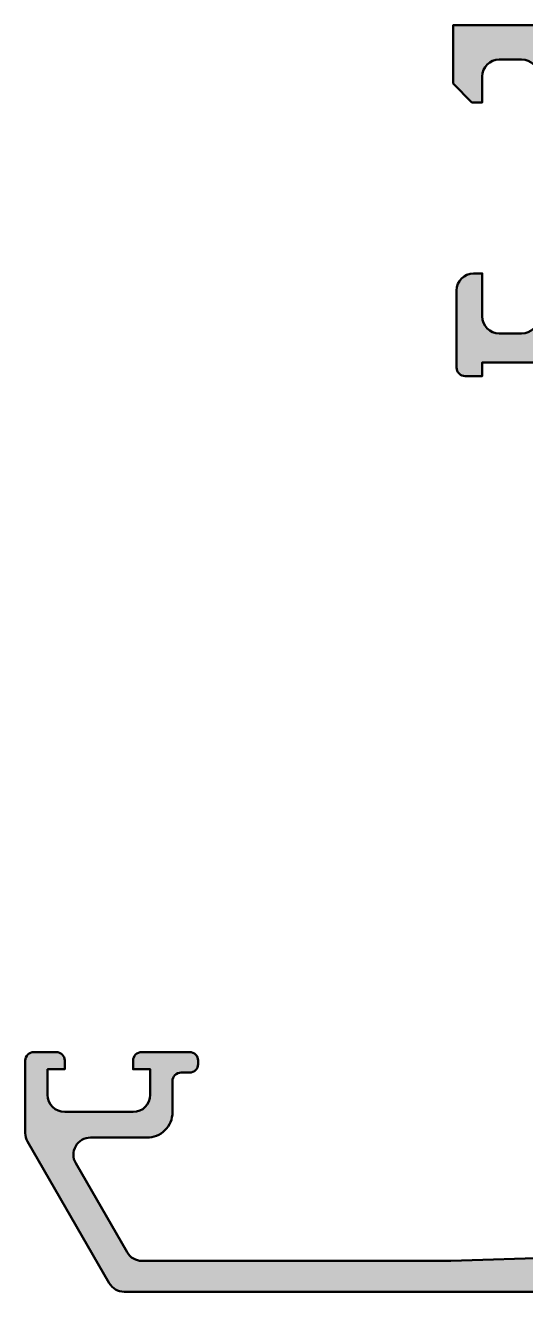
# Model space of a CAD drawing. Extents: x 0 to 76, y 0 to 74.
# Drawn here: x 0 to 29.2, y 0 to 74 of the extents above; entities that cross this region are included whole.
import ezdxf

# ---------------------------------------------------------------- set-up
doc = ezdxf.new("R2010")
doc.units = 0
doc.layers.add('0S-Alu contour', color=7, linetype='Continuous', lineweight=50)
doc.layers.add('0S-Alu hatch', color=252, linetype='Continuous', lineweight=25)

# ---------------------------------------------------------------- blocks, each defined once
blk = doc.blocks.new('345280__19BB6B39_E762_4B49_B0C9_8B85AB5BA96F_')
at = {"layer": '0S-Alu hatch'}
h = blk.add_hatch(color=256, dxfattribs=at)
edge = h.paths.add_edge_path()
edge.add_line((25.00003702664402, 70.59996795654297), (26.10001261258152, 69.49999237060547))
edge.add_line((26.10001261258152, 69.49999237060547), (26.69998819851902, 69.49999237060547))
edge.add_line((26.69998819851902, 69.49999237060547), (26.69998819851902, 71.00045013427734))
edge.add_ellipse((27.70007459779457, 71.00035610491898), major_axis=(-1.000086403695934, 0), ratio=1, start_angle=270.00494988616003, end_angle=359.99461298015063, ccw=False)
edge.add_line((27.69998819851902, 72.00044250488281), (29.00003702664402, 72.00044250488281))
edge.add_ellipse((28.9999822179558, 71.00038769658364), major_axis=(-1.000054809801082, 0), ratio=1, start_angle=180.002703004082, end_angle=269.99685986559297, ccw=False)
edge.add_line((30.00003702664402, 71.00043487549026), (30.00003702664402, 65))
edge.add_ellipse((29.47519768632566, 64.5), major_axis=(-0.7248836686985065, 0), ratio=1, start_angle=136.3884232636864, end_angle=223.6115767363136, ccw=False)
edge.add_line((30.00003702664402, 64), (30.00003702664402, 57.00000000000001))
edge.add_ellipse((28.99997822891506, 57.00005879772896), major_axis=(-1.000058799457446, 0), ratio=1, start_angle=90.00336866364103, end_angle=179.996631336242, ccw=False)
edge.add_line((29.00003702664402, 56), (27.69998819851901, 56))
edge.add_ellipse((27.70007566908796, 57.00008747056894), major_axis=(-1.000087474394158, 0), ratio=1, start_angle=0.005011256110094564, end_angle=89.99498874391782, ccw=False)
edge.add_line((26.69998819851902, 56.9999999999995), (26.69998819851902, 59.5))
edge.add_line((26.69998819851902, 59.5), (26.19998819851902, 59.5))
edge.add_arc((26.20007566908796, 58.49991252943105), 1.000087474394161, 90.00501125608201, 179.9949887438899)
edge.add_line((25.19998819851902, 58.5000000000005), (25.20004923367527, 54))
edge.add_arc((25.70001849305462, 53.99997688836302), 0.4999692599135316, 179.9973514386468, 270.0035228322321)
edge.add_line((25.70004923367527, 53.50000762939453), (26.70004923367527, 53.5))
edge.add_line((26.70004923367527, 53.5), (26.70004923367526, 54.29999542236328))
edge.add_line((26.70004923367526, 54.29999542236328), (29.69964429128515, 54.29999542236328))
edge.add_ellipse((29.69983242193394, 53.99980727042905), major_axis=(-0.3001882108858259, 0), ratio=1, start_angle=180.0000112296391, end_angle=270.0359077821423, ccw=False)
edge.add_ellipse((29.92118390926626, 53.73228653202844), major_axis=(-0.2788953315032306, 0), ratio=1, start_angle=178.8354297456089, end_angle=253.5800809117861, ccw=False)
edge.add_line((30.2000216328198, 53.72661821148591), (30.2000216328198, 53.27302421148591))
edge.add_ellipse((29.92115353717665, 53.26736355200884), major_axis=(-0.278925541737133, 0), ratio=1, start_angle=106.42459455535291, end_angle=181.1628700728897, ccw=False)
edge.add_line((30.00002063281981, 52.99982021148591), (30.0000206328198, 51.11980921147739))
edge.add_arc((30.3000206328198, 51.1198092114774), 0.2999999999999971, 180, 270.0000000000007)
edge.add_line((30.3000206328198, 50.8198092114774), (31.27999495186259, 50.81980921147739))
edge.add_arc((31.27999495186259, 51.1198092114774), 0.3000000000000007, 269.9999999999993, 360)
edge.add_line((31.57999495186259, 51.1198092114774), (31.57999495186258, 53.87998474121094))
edge.add_ellipse((31.69999495186259, 53.87998474121094), major_axis=(-0.1200000000000045, 0), ratio=1, start_angle=270.0000000000017, end_angle=360, ccw=False)
edge.add_line((31.69999495186259, 53.99998474121094), (35.99997599148776, 53.99998474121093))
edge.add_ellipse((35.99998887374144, 53.49999762360296), major_axis=(-0.4999871177739289, 0), ratio=1, start_angle=179.9993980350858, end_angle=270.0014762355673, ccw=False)
edge.add_line((36.49997599148777, 53.49999237060345), (36.49997599148777, 52.79998779296875))
edge.add_line((36.49997599148777, 52.79998779296875), (35.12136388902045, 50.41215374551814))
edge.add_arc((35.24174151898145, 50.34265391670562), 0.139000000000003, 150.0000814796193, 274.1947585652813)
edge.add_arc((34.91135300125407, 54.84733126901118), 4.655777016969156, 274.1947585652781, 295.5709617362495)
edge.add_ellipse((37.99999125027683, 48.39245261149503), major_axis=(-2.499999999999978, 0), ratio=1, start_angle=244.4290382637506, end_angle=295.57096173624944, ccw=False)
edge.add_arc((41.08862949929959, 54.8473312690112), 4.65577701696918, 244.4290382637506, 265.8052414347219)
edge.add_arc((40.7582409815722, 50.34265391670562), 0.1390000000000036, 265.8052414347217, 389.9999185203833)
edge.add_line((40.8786186115332, 50.41215374551815), (39.50000650906589, 52.79998779296875))
edge.add_line((39.50000650906589, 52.79998779296875), (39.50000650906589, 53.49999237060547))
edge.add_ellipse((39.99998344574957, 53.50000780482098), major_axis=(-0.4999769369218991, 0), ratio=1, start_angle=-90.002642983285, end_angle=0.0017687124012013555, ccw=False)
edge.add_line((40.00000650906588, 53.99998474121093), (44.29992640744583, 53.9999921970816))
edge.add_ellipse((44.29992661552053, 53.87999219708178), major_axis=(-0.1199999999999931, 0), ratio=1, start_angle=180, end_angle=270.00009934834884, ccw=False)
edge.add_line((44.41992661552052, 53.87999219708177), (44.41992661552052, 51.11980940966798))
edge.add_arc((44.71992661552053, 51.11980940966798), 0.3000000000000114, 180, 270)
edge.add_line((44.71992661552053, 50.81980940966797), (45.69990093456331, 50.81980940966797))
edge.add_arc((45.69990093456331, 51.11980940966798), 0.3000000000000025, 270, 360)
edge.add_line((45.99990093456331, 51.11980940966798), (45.99990093456331, 52.99982040967648))
edge.add_ellipse((46.07876803020649, 53.26736375019943), major_axis=(-0.2789255417371599, 0), ratio=1, start_angle=-1.1628700728853119, end_angle=73.57540544464422, ccw=False)
edge.add_line((45.79989993456331, 53.27302440967648), (45.79989993456331, 53.72661840967648))
edge.add_ellipse((46.07873738110633, 53.73228681767485), major_axis=(-0.2788950563274093, 0), ratio=1, start_angle=-73.58012358050757, end_angle=1.16458937409692, ccw=False)
edge.add_ellipse((46.30008894725863, 53.99980740966795), major_axis=(-0.3001880126953296, 0), ratio=1, start_angle=270, end_angle=360, ccw=False)
edge.add_line((46.30008894725863, 54.29999542236328), (49.29996378445651, 54.29999542236328))
edge.add_line((49.29996378445651, 54.29999542236328), (49.29996378445651, 53.5))
edge.add_line((49.29996378445651, 53.5), (50.29996378445652, 53.50000762939453))
edge.add_arc((50.29999452507717, 53.999976888363), 0.499969259913525, 269.9964771677667, 360.0026485613531)
edge.add_line((50.79996378445652, 54.00000000000003), (50.80002481961276, 58.5))
edge.add_arc((49.79993734904383, 58.49991252943105), 1.000087474394158, 0.0050112561101264, 89.99498874391819)
edge.add_line((49.80002481961276, 59.5), (49.30002481961277, 59.5))
edge.add_line((49.30002481961277, 59.5), (49.30002481961277, 57))
edge.add_ellipse((48.29993734904381, 57.00008747056894), major_axis=(-1.000087474394165, 0), ratio=1, start_angle=90.00501125608258, end_angle=179.99498874389, ccw=False)
edge.add_line((48.30002481961277, 56), (46.99997599148777, 56))
edge.add_ellipse((47.00003478921675, 57.00005879772898), major_axis=(-1.000058799457467, 0), ratio=1, start_angle=0.0033686637580103707, end_angle=89.9966313363584, ccw=False)
edge.add_line((45.99997599148776, 56.99999999999796), (45.99997599148776, 64))
edge.add_ellipse((46.52481533180611, 64.5), major_axis=(-0.7248836686985038, 0), ratio=1, start_angle=-43.61157673631379, end_angle=43.61157673631379, ccw=False)
edge.add_line((45.99997599148776, 65), (45.99997599148776, 71.00043487548828))
edge.add_ellipse((47.00003080017601, 71.00038769658362), major_axis=(-1.000054809801103, 0), ratio=1, start_angle=270.0031401344082, end_angle=359.997296995918, ccw=False)
edge.add_line((46.99997599148776, 72.00044250488281), (48.30002481961276, 72.00044250488281))
edge.add_ellipse((48.29993842033722, 71.00035610491898), major_axis=(-1.000086403695928, 0), ratio=1, start_angle=180.0053870199847, end_angle=269.99505011384053, ccw=False)
edge.add_line((49.30002481961277, 71.00045013427822), (49.30002481961277, 69.49999237060547))
edge.add_line((49.30002481961277, 69.49999237060547), (49.90000040555027, 69.49999237060547))
edge.add_line((49.90000040555027, 69.49999237060547), (50.99997599148776, 70.59996795654297))
edge.add_line((50.99997599148776, 70.59996795654297), (50.99997599148776, 74))
edge.add_line((50.99997599148776, 74), (25.00003702664402, 74))
edge.add_line((25.00003702664402, 74), (25.00003702664402, 70.59996795654297))
edge = h.paths.add_edge_path()
edge.add_ellipse((32.00002450872256, 71.89999115561676), major_axis=(-0.5000027408751199, 0), ratio=1, start_angle=270.0003140785697, end_angle=359.99968592151924, ccw=False)
edge.add_line((32.00002176785496, 72.39999389648438), (43.99999125027682, 72.39999389648438))
edge.add_ellipse((43.99998850940922, 71.89999115561677), major_axis=(-0.5000027408751181, 0), ratio=1, start_angle=180.0003140784808, end_angle=269.99968592142943, ccw=False)
edge.add_line((44.49999125027683, 71.89999389648438), (44.49999125027683, 56.19999694824297))
edge.add_ellipse((43.99998850940923, 56.19999968910979), major_axis=(-0.5000027408751163, 0), ratio=1, start_angle=90.00031407857063, end_angle=179.9996859215194, ccw=False)
edge.add_line((43.99999125027683, 55.69999694824218), (32.00002176785496, 55.69999694824218))
edge.add_ellipse((32.00002450872256, 56.19999968910979), major_axis=(-0.5000027408751163, 0), ratio=1, start_angle=0.00031407848081244083, end_angle=89.99968592143023, ccw=False)
edge.add_line((31.50002176785496, 56.19999694824219), (31.50002176785495, 71.89999389648358))
at = {"layer": '0S-Alu contour', "color": 7}
for points in [[(49.30002481961277, 71.00045013427822), (49.30002481961277, 69.49999237060547), (49.90000040555027, 69.49999237060547), (50.99997599148776, 70.59996795654297), (50.99997599148776, 74), (25.00003702664402, 74), (25.00003702664402, 70.59996795654297)], [(27.69998819851902, 72.00044250488281), (29.00003702664402, 72.00044250488281)], [(31.50002176785496, 56.19999694824219), (31.50002176785495, 71.89999389648358)], [(32.00002176785496, 72.39999389648438), (43.99999125027682, 72.39999389648438)], [(44.49999125027683, 71.89999389648438), (44.49999125027683, 56.19999694824297)], [(46.99997599148776, 72.00044250488281), (48.30002481961276, 72.00044250488281)], [(25.00003702664402, 70.59996795654297), (26.10001261258152, 69.49999237060547), (26.69998819851902, 69.49999237060547), (26.69998819851902, 71.00045013427734)], [(30.00003702664402, 71.00043487549026), (30.00003702664402, 65)], [(45.99997599148776, 65), (45.99997599148776, 71.00043487548828)], [(30.00003702664402, 64), (30.00003702664402, 57.00000000000001)], [(45.99997599148776, 56.99999999999796), (45.99997599148776, 64)], [(26.69998819851902, 56.9999999999995), (26.69998819851902, 59.5), (26.19998819851902, 59.5)], [(49.80002481961276, 59.5), (49.30002481961277, 59.5), (49.30002481961277, 57)], [(25.19998819851902, 58.5000000000005), (25.20004923367527, 54)], [(50.79996378445652, 54.00000000000003), (50.80002481961276, 58.5)], [(29.00003702664402, 56), (27.69998819851901, 56)], [(43.99999125027683, 55.69999694824218), (32.00002176785496, 55.69999694824218)], [(48.30002481961277, 56), (46.99997599148777, 56)], [(25.70004923367527, 53.50000762939453), (26.70004923367527, 53.5), (26.70004923367526, 54.29999542236328), (29.69964429128515, 54.29999542236328)], [(46.30008894725863, 54.29999542236328), (49.29996378445651, 54.29999542236328), (49.29996378445651, 53.5), (50.29996378445652, 53.50000762939453)], [(30.2000216328198, 53.72661821148591), (30.2000216328198, 53.27302421148591)], [(31.57999495186259, 51.1198092114774), (31.57999495186258, 53.87998474121094)], [(31.69999495186259, 53.99998474121094), (35.99997599148776, 53.99998474121093)], [(36.49997599148777, 53.49999237060345), (36.49997599148777, 52.79998779296875), (35.12136388902045, 50.41215374551814)], [(40.8786186115332, 50.41215374551815), (39.50000650906589, 52.79998779296875), (39.50000650906589, 53.49999237060547)], [(40.00000650906588, 53.99998474121093), (44.29992640744583, 53.9999921970816)], [(44.41992661552052, 53.87999219708177), (44.41992661552052, 51.11980940966798)], [(45.79989993456331, 53.27302440967648), (45.79989993456331, 53.72661840967648)], [(30.00002063281981, 52.99982021148591), (30.0000206328198, 51.11980921147739)], [(45.99990093456331, 51.11980940966798), (45.99990093456331, 52.99982040967648)], [(30.3000206328198, 50.8198092114774), (31.27999495186259, 50.81980921147739)], [(44.71992661552053, 50.81980940966797), (45.69990093456331, 50.81980940966797)]]:
    blk.add_lwpolyline(points, dxfattribs=at)
at = {"layer": '0S-Alu contour', "color": 7, "extrusion": (0, 0, -1)}
for centre, radius, start, end in [((-27.70007459779457, 71.00035610491898), 1.000086403695934, 0.0053870198493499, 89.99505011383995), ((-28.9999822179558, 71.00038769658364), 1.000054809801082, 90.00314013440703, 179.997296995918), ((-32.00002450872256, 71.89999115561676), 0.5000027408751199, 0.0003140784807261, 89.99968592143028), ((-43.99998850940922, 71.89999115561677), 0.5000027408751181, 90.00031407857054, 179.9996859215192), ((-47.00003080017601, 71.00038769658362), 1.000054809801103, 0.0027030040819815, 89.99685986559176), ((-48.29993842033722, 71.00035610491898), 1.000086403695928, 90.00494988615947, 179.9946129800153), ((-29.47519768632566, 64.5), 0.7248836686985065, 136.3884232636864, 223.6115767363136), ((-46.52481533180611, 64.5), 0.7248836686985038, 316.3884232636862, 43.61157673631377), ((-27.70007566908796, 57.00008747056894), 1.000087474394158, 270.0050112560822, 359.9949887438899), ((-28.99997822891506, 57.00005879772896), 1.000058799457446, 180.003368663758, 269.996631336359), ((-47.00003478921675, 57.00005879772898), 1.000058799457467, 270.0033686636416, 359.996631336242), ((-48.29993734904381, 57.00008747056894), 1.000087474394165, 180.0050112561101, 269.9949887439174), ((-32.00002450872256, 56.19999968910979), 0.5000027408751163, 270.0003140785698, 359.9996859215192), ((-43.99998850940923, 56.19999968910979), 0.5000027408751163, 180.0003140784807, 269.9996859214294), ((-29.69983242193394, 53.99980727042905), 0.3001882108858259, 89.96409221785768, 179.9999887703609), ((-46.30008894725863, 53.99980740966795), 0.3001880126953296, 0, 90), ((-29.92118390926626, 53.73228653202844), 0.2788953315032306, 106.4199190882139, 181.1645702543912), ((-31.69999495186259, 53.87998474121094), 0.1200000000000045, 0, 89.99999999999831), ((-35.99998887374144, 53.49999762360296), 0.499987117773929, 89.9985237644327, 180.0006019649143), ((-39.99998344574957, 53.50000780482098), 0.4999769369218991, 359.9982312875988, 90.00264298328501), ((-44.29992661552053, 53.87999219708178), 0.1199999999999931, 89.99990065165116, 180), ((-46.07873738110633, 53.73228681767485), 0.2788950563274093, 358.8354106259031, 73.5801235805076), ((-29.92115353717665, 53.26736355200884), 0.2789255417371331, 178.8371299271103, 253.5754054446471), ((-46.07876803020649, 53.26736375019943), 0.2789255417371599, 286.4245945553559, 1.162870072885284), ((-37.99999125027683, 48.39245261149503), 2.499999999999978, 64.42903826375057, 115.5709617362494)]:
    blk.add_arc(centre, radius, start, end, dxfattribs=at)
at = {"layer": '0S-Alu contour', "color": 7}
for centre, radius, start, end in [((26.20007566908796, 58.49991252943105), 1.000087474394161, 90.00501125608201, 179.9949887438899), ((49.79993734904383, 58.49991252943105), 1.000087474394158, 0.0050112561101264, 89.99498874391819), ((25.70001849305462, 53.99997688836302), 0.4999692599135316, 179.9973514386468, 270.0035228322321), ((50.29999452507717, 53.999976888363), 0.499969259913525, 269.9964771677667, 0.0026485613531484), ((30.3000206328198, 51.1198092114774), 0.2999999999999971, 180, 270.0000000000007), ((31.27999495186259, 51.1198092114774), 0.3000000000000007, 269.9999999999993, 0), ((44.71992661552053, 51.11980940966798), 0.3000000000000114, 180, 270), ((45.69990093456331, 51.11980940966798), 0.3000000000000025, 270, 0), ((35.24174151898145, 50.34265391670562), 0.139000000000003, 150.0000814796193, 274.1947585652813), ((34.91135300125407, 54.84733126901118), 4.655777016969156, 274.1947585652781, 295.5709617362495), ((41.08862949929959, 54.8473312690112), 4.65577701696918, 244.4290382637506, 265.8052414347219), ((40.7582409815722, 50.34265391670562), 0.1390000000000036, 265.8052414347217, 29.99991852038329)]:
    blk.add_arc(centre, radius, start, end, dxfattribs=at)
blk = doc.blocks.new('398340__33F13B08_562F_4560_BBE7_A85EE364F706_')
at = {"layer": '0S-Alu hatch'}
h = blk.add_hatch(color=256, dxfattribs=at)
edge = h.paths.add_edge_path()
edge.add_arc((30.49994726659927, 15.00001581445781), 0.5000158147079001, 180.0018121461791, 269.9981878539248)
edge.add_line((30.49993145214131, 14.5), (31.49993145214125, 14.50001525878929))
edge.add_ellipse((31.49991563676586, 13.9999994436637), major_axis=(-0.5000158153757078, 0), ratio=1, start_angle=180.0000637535141, end_angle=269.99818774879907, ccw=False)
edge.add_line((31.99993145214126, 13.99999999999989), (31.99993145208464, 2.997451782227813))
edge.add_ellipse((30.99992090243015, 2.997467701649294), major_axis=(-1.000010549781206, 0), ratio=1, start_angle=94.08683987232729, end_angle=179.9990878939899, ccw=False)
edge.add_line((31.07118999700674, 2.000000000000795), (24.86503446340777, 1.799996458118584))
edge.add_line((24.86503446340777, 1.799996458118584), (6.812759073612198, 1.80000331500878))
edge.add_ellipse((6.812759453447353, 2.800003315008784), major_axis=(-1.000000000000076, 0), ratio=1, start_angle=30.000000000005286, end_angle=89.99997823704882, ccw=False)
edge.add_line((5.946734049662893, 2.300003315008666), (2.944494040800293, 7.500035546874528))
edge.add_ellipse((3.810519444584716, 8.00003554687446), major_axis=(-0.9999999999999529, 0), ratio=1, start_angle=-90.00000000000313, end_angle=29.9999999999971, ccw=False)
edge.add_line((3.81051944458477, 9.000035546874415), (7.099997656249172, 9.000035546874528))
edge.add_arc((7.113485404161604, 10.48658897996146), 1.48661462012396, 269.4801600747263, 359.8977336858191)
edge.add_line((8.600097656249943, 10.48393554687482), (8.599997656249514, 12.3000976562497))
edge.add_ellipse((9.09994882812478, 12.30009765624939), major_axis=(-0.4999511718752672, 0), ratio=1, start_angle=269.99999999997067, end_angle=360, ccw=False)
edge.add_line((9.099948828125036, 12.80004882812466), (9.60003709393169, 12.80004882812454))
edge.add_arc((9.600037093931235, 13.30004882812443), 0.4999999999998864, 270.0000000000521, 360)
edge.add_line((10.10003709393112, 13.30004882812488), (10.1000370939314, 13.50004882812482))
edge.add_arc((9.600037093931661, 13.50004882812462), 0.4999999999997442, 0, 90.00000000000978)
edge.add_line((9.600037093931576, 14.00004882812436), (6.800048828125113, 14.0000488281247))
edge.add_arc((6.800048828124971, 13.50004882812433), 0.5000000000003695, 89.99999999998371, 180)
edge.add_line((6.300048828124602, 13.50004882812433), (6.300048828124658, 13.00004882812459))
edge.add_line((6.300048828124658, 13.00004882812459), (7.300048828124602, 13.00004882812436))
edge.add_line((7.300048828124602, 13.00004882812436), (7.300048828124886, 11.5000488281247))
edge.add_ellipse((6.300048828124531, 11.50004882812483), major_axis=(-1.000000000000355, 0), ratio=1, start_angle=90.0000000000008, end_angle=180, ccw=False)
edge.add_line((6.300048828124545, 10.50004882812447), (2.300048828124545, 10.50004882812447))
edge.add_ellipse((2.300048828124745, 11.50004882812422), major_axis=(-0.9999999999997459, 0), ratio=1, start_angle=0, end_angle=89.99999999998857, ccw=False)
edge.add_line((1.300048828125, 11.50004882812422), (1.300048828124772, 13.00004882812425))
edge.add_line((1.300048828124772, 13.00004882812425), (2.300048828124658, 13.00004882812447))
edge.add_line((2.300048828124658, 13.00004882812447), (2.300048828124943, 13.5000488281247))
edge.add_arc((1.800048828125056, 13.50004882812448), 0.4999999999998864, 0, 89.99999999999349)
edge.add_line((1.800048828125113, 14.00004882812436), (0.5000488281247045, 14.00004882812425))
edge.add_arc((0.500048828124534, 13.49999999999977), 0.5000488281244772, 89.99999999998047, 180)
edge.add_line((5.68e-14, 13.49999999999977), (0, 9.267998020555522))
edge.add_arc((0.9999999999997625, 9.267998020555506), 0.9999999999997623, 180, 209.9999999999993)
edge.add_line((0.1339745962155235, 8.767998020555638), (4.90750547904264, 0.5))
edge.add_arc((5.773530882827043, 0.999999999999938), 0.999999999999938, 209.999999999998, 269.9999999999977)
edge.add_line((5.773530882827003, 0), (70.2263015038778, 0))
edge.add_arc((70.2263015038776, 0.9999999999998717), 0.9999999999998749, 270.0000000000122, 330.0000000000119)
edge.add_line((71.09232690766201, 0.5000000000001139), (75.86585779048912, 8.767998020555522))
edge.add_arc((74.99983238670448, 9.267998020555668), 1.000000000000227, 329.999999999998, 360)
edge.add_line((75.99983238670472, 9.267998020555638), (75.9998323867047, 13.49999999999988))
edge.add_arc((75.49978355858019, 13.49999999999997), 0.5000488281245055, 0, 90.0000000000228)
edge.add_line((75.49978355857999, 14.00004882812448), (74.19978355857955, 14.00004882812436))
edge.add_arc((74.19978355857965, 13.5000488281244), 0.4999999999999574, 90.00000000001138, 180)
edge.add_line((73.6997835585797, 13.5000488281244), (73.69978355858007, 13.00004882812459))
edge.add_line((73.69978355858007, 13.00004882812459), (74.69978355857998, 13.00004882812425))
edge.add_line((74.69978355857998, 13.00004882812425), (74.69978355857975, 11.50004882812448))
edge.add_ellipse((73.69978355858, 11.50004882812424), major_axis=(-0.9999999999997584, 0), ratio=1, start_angle=90.00000000001057, end_angle=180, ccw=False)
edge.add_line((73.69978355858018, 10.50004882812447), (69.69978355858017, 10.50004882812447))
edge.add_ellipse((69.69978355858008, 11.50004882812472), major_axis=(-1.000000000000243, 0), ratio=1, start_angle=0, end_angle=90.00000000000568, ccw=False)
edge.add_line((68.69978355857984, 11.50004882812472), (68.6997835585802, 13.00004882812447))
edge.add_line((68.6997835585802, 13.00004882812447), (69.69978355858007, 13.00004882812459))
edge.add_line((69.69978355858007, 13.00004882812459), (69.69978355858002, 13.50004882812436))
edge.add_arc((69.19978355857982, 13.50004882812438), 0.5000000000002132, 0, 90.00000000002441)
edge.add_line((69.19978355857961, 14.00004882812459), (66.39979529277323, 14.00004882812425))
edge.add_arc((66.39979529277318, 13.50004882812442), 0.4999999999998295, 89.99999999999349, 180)
edge.add_line((65.89979529277335, 13.50004882812442), (65.89979529277352, 13.30004882812488))
edge.add_arc((66.3997952927734, 13.30004882812443), 0.4999999999998864, 180, 269.9999999999479)
edge.add_line((66.39979529277295, 12.80004882812454), (66.89988355857963, 12.80004882812466))
edge.add_ellipse((66.89988355857977, 12.30009765624927), major_axis=(-0.499951171875388, 0), ratio=1, start_angle=180, end_angle=270.00000000001626, ccw=False)
edge.add_line((67.39983473045515, 12.30009765624948), (67.39973473045472, 10.48393554687493))
edge.add_arc((68.88634698254317, 10.48658897996146), 1.486614620124074, 180.1022663141738, 270.5198399252694)
edge.add_line((68.8998347304555, 9.000035546874415), (72.18931294211987, 9.000035546874528))
edge.add_ellipse((72.1893129421199, 8.000035546874521), major_axis=(-1.000000000000007, 0), ratio=1, start_angle=150.0000000000007, end_angle=270.00000000000165, ccw=False)
edge.add_line((73.05533834590435, 7.500035546874528), (70.05309833704183, 2.300003315008666))
edge.add_ellipse((69.18707293325735, 2.800003315008809), major_axis=(-1.000000000000104, 0), ratio=1, start_angle=90.0000217629522, end_angle=149.9999999999941, ccw=False)
edge.add_line((69.18707331309253, 1.80000331500878), (50.9999009346238, 1.799996406879699))
edge.add_line((50.9999009346238, 1.799996406879699), (44.92864238969801, 2.000000000001136))
edge.add_ellipse((44.99991148427421, 2.997467701649388), major_axis=(-1.000010549780929, 0), ratio=1, start_angle=0.0009121060101051626, end_angle=85.91316012769431, ccw=False)
edge.add_line((43.99990093462, 2.997451782227585), (43.99990093456341, 14))
edge.add_ellipse((44.49988549790663, 14.00001543665678), major_axis=(-0.4999845635815094, 0), ratio=1, start_angle=-90.00176896515478, end_angle=0.0017689652212879992, ccw=False)
edge.add_line((44.49990093456318, 14.5), (45.49990093456336, 14.50001525878906))
edge.add_arc((45.49991637208125, 14.99999982103287), 0.4999845624821299, 269.9982309361359, 360.0000205083468)
edge.add_line((45.99990093456336, 14.99999999999988), (45.99990093456343, 16.50001525878603))
edge.add_ellipse((46.07873738110652, 16.76753585077929), major_axis=(-0.2788950563275814, 0), ratio=1, start_angle=-1.1645893741006716, end_angle=73.5801235805061, ccw=False)
edge.add_line((45.79989993456332, 16.77320425877768), (45.79989993456331, 17.22679825877769))
edge.add_ellipse((46.07876803020648, 17.23245891825475), major_axis=(-0.2789255417371505, 0), ratio=1, start_angle=-73.57540544464513, end_angle=1.1628700728862214, ccw=False)
edge.add_line((45.99990093456331, 17.50000225877769), (45.99990093456331, 19.38001325878618))
edge.add_arc((45.6999009345633, 19.38001325878618), 0.3000000000000114, 0, 90)
edge.add_line((45.6999009345633, 19.6800132587862), (44.71992661552053, 19.6800132587862))
edge.add_arc((44.71992661552053, 19.38001325878619), 0.3000000000000114, 90, 180)
edge.add_line((44.41992661552052, 19.38001325878619), (44.41992661552052, 16.6200152587862))
edge.add_ellipse((44.29992661552062, 16.6200152587862), major_axis=(-0.119999999999898, 0), ratio=1, start_angle=90.00000000000341, end_angle=180, ccw=False)
edge.add_line((44.29992661552063, 16.5000152587863), (39.99990093456326, 16.50001525878633))
edge.add_ellipse((39.99990093456327, 17.0000152587863), major_axis=(-0.4999999999999716, 0), ratio=1, start_angle=0, end_angle=89.9999999999983, ccw=False)
edge.add_line((39.4999009345633, 17.0000152587863), (39.4999009345632, 17.70001525878614))
edge.add_line((39.4999009345632, 17.70001525878614), (40.88139639218567, 20.09283558181392))
edge.add_arc((40.76178114991497, 20.16189547413805), 0.1381197846483245, 330.0000000000142, 455.6225775507676)
edge.add_arc((41.23812417573744, 15.3234063969385), 5.0000000000001, 95.62257755079705, 126.0694239676524)
edge.add_ellipse((37.99991619335256, 19.76907946890612), major_axis=(-0.4999999999998294, 0), ratio=1, start_angle=53.93057603234752, end_angle=126.06942396765251, ccw=False)
edge.add_arc((34.76170821096755, 15.32340639693798), 5.000000000000593, 53.93057603234987, 84.37742244920615)
edge.add_arc((35.23805123678988, 20.16189547413802), 0.1381197846483521, 84.37742244926908, 210.0000000000036)
edge.add_line((35.11843599451918, 20.09283558181383), (36.49993145214144, 17.70001525878623))
edge.add_line((36.49993145214144, 17.70001525878623), (36.49993145214144, 17.00001525878625))
edge.add_ellipse((35.9999314521414, 17.00001525878641), major_axis=(-0.5000000000000427, 0), ratio=1, start_angle=89.9999999999788, end_angle=180, ccw=False)
edge.add_line((35.99993145214121, 16.50001525878636), (31.69990577118419, 16.50001525878622))
edge.add_ellipse((31.69990577118419, 16.62001525878621), major_axis=(-0.1199999999999939, 0), ratio=1, start_angle=0, end_angle=90, ccw=False)
edge.add_line((31.5799057711842, 16.62001525878622), (31.5799057711842, 19.38001325878621))
edge.add_arc((31.27990577118419, 19.38001325878621), 0.3000000000000043, 0, 90.00000000000067)
edge.add_line((31.27990577118419, 19.68001325878622), (30.29993145214141, 19.68001325878622))
edge.add_arc((30.29993145214141, 19.38001325878622), 0.3000000000000078, 90, 180)
edge.add_line((29.99993145214141, 19.38001325878622), (29.99993145214141, 17.5000022587777))
edge.add_ellipse((29.92106435649825, 17.23245891825477), major_axis=(-0.2789255417371388, 0), ratio=1, start_angle=178.8371299271114, end_angle=253.57540544464598, ccw=False)
edge.add_line((30.19993245214141, 17.2267982587777), (30.19993245214141, 16.77320425877771))
edge.add_ellipse((29.92109500559837, 16.76753585077933), major_axis=(-0.2788950563274273, 0), ratio=1, start_angle=106.41987641949191, end_angle=181.1645893740988, ccw=False)
edge.add_line((29.99993145214141, 16.50001525878622), (29.99993145214146, 14.99999999999966))
edge = h.paths.add_edge_path()
edge.add_line((33.6999192451101, 2.300015497207596), (33.6999192451101, 14.30001220703116))
edge.add_ellipse((34.19994592514041, 14.29998552700084), major_axis=(-0.5000266807421027, 0), ratio=1, start_angle=270.0030571431366, end_angle=359.99694285675906, ccw=False)
edge.add_line((34.19991924511009, 14.80001220703116), (41.79991314159451, 14.80001220703116))
edge.add_ellipse((41.79990822677534, 14.30003780915876), major_axis=(-0.4999743978965496, 0), ratio=1, start_angle=179.9970660620503, end_angle=269.9994367743692, ccw=False)
edge.add_line((42.29988262401639, 14.30001220703116), (42.29988262401639, 2.300015497207596))
edge.add_ellipse((41.79990822677533, 2.299989895080003), major_axis=(-0.4999743978965637, 0), ratio=1, start_angle=90.00056322563239, end_angle=180.0029339379498, ccw=False)
edge.add_line((41.79991314159451, 1.800015497207596), (34.19991924511021, 1.800015497207596))
edge.add_ellipse((34.19994592514047, 2.300042177237969), major_axis=(-0.5000266807421596, 0), ratio=1, start_angle=0.0030571432409942645, end_angle=89.99694285686991, ccw=False)
at = {"layer": '0S-Alu contour', "color": 7}
for points in [[(35.11843599451918, 20.09283558181383), (36.49993145214144, 17.70001525878623), (36.49993145214144, 17.00001525878625)], [(39.4999009345633, 17.0000152587863), (39.4999009345632, 17.70001525878614), (40.88139639218567, 20.09283558181392)], [(29.99993145214141, 19.38001325878622), (29.99993145214141, 17.5000022587777)], [(31.27990577118419, 19.68001325878622), (30.29993145214141, 19.68001325878622)], [(31.5799057711842, 16.62001525878622), (31.5799057711842, 19.38001325878621)], [(44.41992661552052, 19.38001325878619), (44.41992661552052, 16.6200152587862)], [(45.6999009345633, 19.6800132587862), (44.71992661552053, 19.6800132587862)], [(45.99990093456331, 17.50000225877769), (45.99990093456331, 19.38001325878618)], [(30.19993245214141, 17.2267982587777), (30.19993245214141, 16.77320425877771)], [(45.79989993456332, 16.77320425877768), (45.79989993456331, 17.22679825877769)], [(29.99993145214141, 16.50001525878622), (29.99993145214146, 14.99999999999966)], [(35.99993145214121, 16.50001525878636), (31.69990577118419, 16.50001525878622)], [(44.29992661552063, 16.5000152587863), (39.99990093456326, 16.50001525878633)], [(45.99990093456336, 14.99999999999988), (45.99990093456343, 16.50001525878603)], [(30.49993145214131, 14.5), (31.49993145214125, 14.50001525878929)], [(33.6999192451101, 2.300015497207596), (33.6999192451101, 14.30001220703116)], [(34.19991924511009, 14.80001220703116), (41.79991314159451, 14.80001220703116)], [(42.29988262401639, 14.30001220703116), (42.29988262401639, 2.300015497207596)], [(44.49990093456318, 14.5), (45.49990093456336, 14.50001525878906)], [(5.68e-14, 13.49999999999977), (0, 9.267998020555522)], [(1.800048828125113, 14.00004882812436), (0.5000488281247045, 14.00004882812425)], [(1.300048828125, 11.50004882812422), (1.300048828124772, 13.00004882812425), (2.300048828124658, 13.00004882812447), (2.300048828124943, 13.5000488281247)], [(6.300048828124602, 13.50004882812433), (6.300048828124658, 13.00004882812459), (7.300048828124602, 13.00004882812436), (7.300048828124886, 11.5000488281247)], [(9.600037093931576, 14.00004882812436), (6.800048828125113, 14.0000488281247)], [(10.10003709393112, 13.30004882812488), (10.1000370939314, 13.50004882812482)], [(31.99993145214126, 13.99999999999989), (31.99993145208464, 2.997451782227813)], [(43.99990093462, 2.997451782227585), (43.99990093456341, 14)], [(65.89979529277335, 13.50004882812442), (65.89979529277352, 13.30004882812488)], [(69.19978355857961, 14.00004882812459), (66.39979529277323, 14.00004882812425)], [(68.69978355857984, 11.50004882812472), (68.6997835585802, 13.00004882812447), (69.69978355858007, 13.00004882812459), (69.69978355858002, 13.50004882812436)], [(73.6997835585797, 13.5000488281244), (73.69978355858007, 13.00004882812459), (74.69978355857998, 13.00004882812425), (74.69978355857975, 11.50004882812448)], [(75.49978355857999, 14.00004882812448), (74.19978355857955, 14.00004882812436)], [(75.99983238670472, 9.267998020555638), (75.9998323867047, 13.49999999999988)], [(9.099948828125036, 12.80004882812466), (9.60003709393169, 12.80004882812454)], [(66.39979529277295, 12.80004882812454), (66.89988355857963, 12.80004882812466)], [(8.600097656249943, 10.48393554687482), (8.599997656249514, 12.3000976562497)], [(67.39983473045515, 12.30009765624948), (67.39973473045472, 10.48393554687493)], [(6.300048828124545, 10.50004882812447), (2.300048828124545, 10.50004882812447)], [(73.69978355858018, 10.50004882812447), (69.69978355858017, 10.50004882812447)], [(3.81051944458477, 9.000035546874415), (7.099997656249172, 9.000035546874528)], [(68.8998347304555, 9.000035546874415), (72.18931294211987, 9.000035546874528)], [(0.1339745962155235, 8.767998020555638), (4.90750547904264, 0.5)], [(71.09232690766201, 0.5000000000001139), (75.86585779048912, 8.767998020555522)], [(5.946734049662893, 2.300003315008666), (2.944494040800293, 7.500035546874528)], [(73.05533834590435, 7.500035546874528), (70.05309833704183, 2.300003315008666)], [(31.07118999700674, 2.000000000000795), (24.86503446340777, 1.799996458118584), (6.812759073612198, 1.80000331500878)], [(41.79991314159451, 1.800015497207596), (34.19991924511021, 1.800015497207596)], [(69.18707331309253, 1.80000331500878), (50.9999009346238, 1.799996406879699), (44.92864238969801, 2.000000000001136)], [(5.773530882827003, 0), (70.2263015038778, 0)]]:
    blk.add_lwpolyline(points, dxfattribs=at)
for centre, radius, start, end in [((35.23805123678988, 20.16189547413802), 0.1381197846483521, 84.37742244926908, 210.0000000000036), ((34.76170821096755, 15.32340639693798), 5.000000000000593, 53.93057603234987, 84.37742244920615), ((41.23812417573744, 15.3234063969385), 5.0000000000001, 95.62257755079705, 126.0694239676524), ((40.76178114991497, 20.16189547413805), 0.1381197846483245, 330.0000000000142, 95.62257755076757), ((30.29993145214141, 19.38001325878622), 0.3000000000000078, 90, 180), ((31.27990577118419, 19.38001325878621), 0.3000000000000043, 0, 90.00000000000067), ((44.71992661552053, 19.38001325878619), 0.3000000000000114, 90, 180), ((45.6999009345633, 19.38001325878618), 0.3000000000000114, 0, 90), ((30.49994726659927, 15.00001581445781), 0.5000158147079001, 180.0018121461791, 269.9981878539248), ((45.49991637208125, 14.99999982103287), 0.4999845624821299, 269.9982309361359, 2.05083467477e-05), ((0.500048828124534, 13.49999999999977), 0.5000488281244772, 89.99999999998047, 180), ((1.800048828125056, 13.50004882812448), 0.4999999999998864, 0, 89.99999999999349), ((6.800048828124971, 13.50004882812433), 0.5000000000003695, 89.99999999998371, 180), ((9.600037093931661, 13.50004882812462), 0.4999999999997442, 0, 90.00000000000978), ((66.39979529277318, 13.50004882812442), 0.4999999999998295, 89.99999999999349, 180), ((69.19978355857982, 13.50004882812438), 0.5000000000002132, 0, 90.00000000002441), ((74.19978355857965, 13.5000488281244), 0.4999999999999574, 90.00000000001138, 180), ((75.49978355858019, 13.49999999999997), 0.5000488281245055, 0, 90.0000000000228), ((9.600037093931235, 13.30004882812443), 0.4999999999998864, 270.0000000000521, 0), ((66.3997952927734, 13.30004882812443), 0.4999999999998864, 180, 269.9999999999479), ((7.113485404161604, 10.48658897996146), 1.48661462012396, 269.4801600747263, 359.8977336858191), ((68.88634698254317, 10.48658897996146), 1.486614620124074, 180.1022663141738, 270.5198399252694), ((0.9999999999997625, 9.267998020555506), 0.9999999999997623, 180, 209.9999999999993), ((74.99983238670448, 9.267998020555668), 1.000000000000227, 329.999999999998, 0), ((5.773530882827043, 0.999999999999938), 0.999999999999938, 209.999999999998, 269.9999999999977), ((70.2263015038776, 0.9999999999998717), 0.9999999999998749, 270.0000000000122, 330.0000000000119)]:
    blk.add_arc(centre, radius, start, end, dxfattribs=at)
at = {"layer": '0S-Alu contour', "color": 7, "extrusion": (0, 0, -1)}
for centre, radius, start, end in [((-37.99991619335256, 19.76907946890612), 0.4999999999998294, 233.9305760323475, 306.0694239676525), ((-29.92106435649825, 17.23245891825477), 0.2789255417371388, 106.424594555354, 181.1628700728887), ((-46.07876803020648, 17.23245891825475), 0.2789255417371505, 358.8371299271138, 73.57540544464514), ((-29.92109500559837, 16.76753585077933), 0.2788950563274273, 178.8354106259012, 253.5801235805081), ((-31.69990577118419, 16.62001525878621), 0.1199999999999939, 270, 0), ((-35.9999314521414, 17.00001525878641), 0.5000000000000427, 180, 270.0000000000212), ((-39.99990093456327, 17.0000152587863), 0.4999999999999716, 270.0000000000017, 0), ((-44.29992661552062, 16.6200152587862), 0.119999999999898, 180, 269.9999999999966), ((-46.07873738110652, 16.76753585077929), 0.2788950563275814, 286.4198764194939, 1.16458937410068), ((-31.49991563676586, 13.9999994436637), 0.5000158153757078, 90.00181225120095, 179.9999362464859), ((-34.19994592514041, 14.29998552700084), 0.5000266807421027, 0.0030571432409504, 89.99694285686341), ((-41.79990822677534, 14.30003780915876), 0.4999743978965496, 90.00056322563078, 180.0029339379498), ((-44.49988549790663, 14.00001543665678), 0.4999845635815094, 359.9982310347787, 90.00176896515474), ((-9.09994882812478, 12.30009765624939), 0.4999511718752672, 0, 90.00000000002932), ((-66.89988355857977, 12.30009765624927), 0.499951171875388, 89.99999999998371, 180), ((-2.300048828124745, 11.50004882812422), 0.9999999999997459, 270.0000000000114, 0), ((-6.300048828124531, 11.50004882812483), 1.000000000000355, 180, 269.9999999999992), ((-69.69978355858008, 11.50004882812472), 1.000000000000243, 269.9999999999943, 0), ((-73.69978355858, 11.50004882812424), 0.9999999999997584, 180, 269.9999999999894), ((-3.810519444584716, 8.00003554687446), 0.9999999999999529, 330.0000000000029, 90.00000000000306), ((-72.1893129421199, 8.000035546874521), 1.000000000000007, 89.99999999999837, 209.9999999999994), ((-30.99992090243015, 2.997467701649294), 1.000010549781206, 180.0009121060101, 265.9131601276727), ((-44.99991148427421, 2.997467701649388), 1.000010549780929, 274.0868398723057, 359.9990878939899), ((-6.812759453447353, 2.800003315008784), 1.000000000000076, 270.0000217629512, 329.9999999999947), ((-34.19994592514047, 2.300042177237969), 0.5000266807421596, 270.0030571431301, 359.996942856759), ((-41.79990822677533, 2.299989895080003), 0.4999743978965637, 179.9970660620502, 269.9994367743676), ((-69.18707293325735, 2.800003315008809), 1.000000000000104, 210.000000000006, 269.9999782370478)]:
    blk.add_arc(centre, radius, start, end, dxfattribs=at)
blk = doc.blocks.new('371260__11082817_4A43_4F58_A639_182FBE5D8A1D_')
at = {"layer": '0S-Alu contour', "color": 7}
for name in ['345280__19BB6B39_E762_4B49_B0C9_8B85AB5BA96F_', '398340__33F13B08_562F_4560_BBE7_A85EE364F706_']:
    blk.add_blockref(name, (0, 0), dxfattribs=at)

msp = doc.modelspace()

# ---------------------------------------------------------------- block references
at = {"layer": '0S-Alu contour', "color": 7}
msp.add_blockref('371260__11082817_4A43_4F58_A639_182FBE5D8A1D_', (0, 0), dxfattribs=at)

doc.saveas('drawing.dxf')
